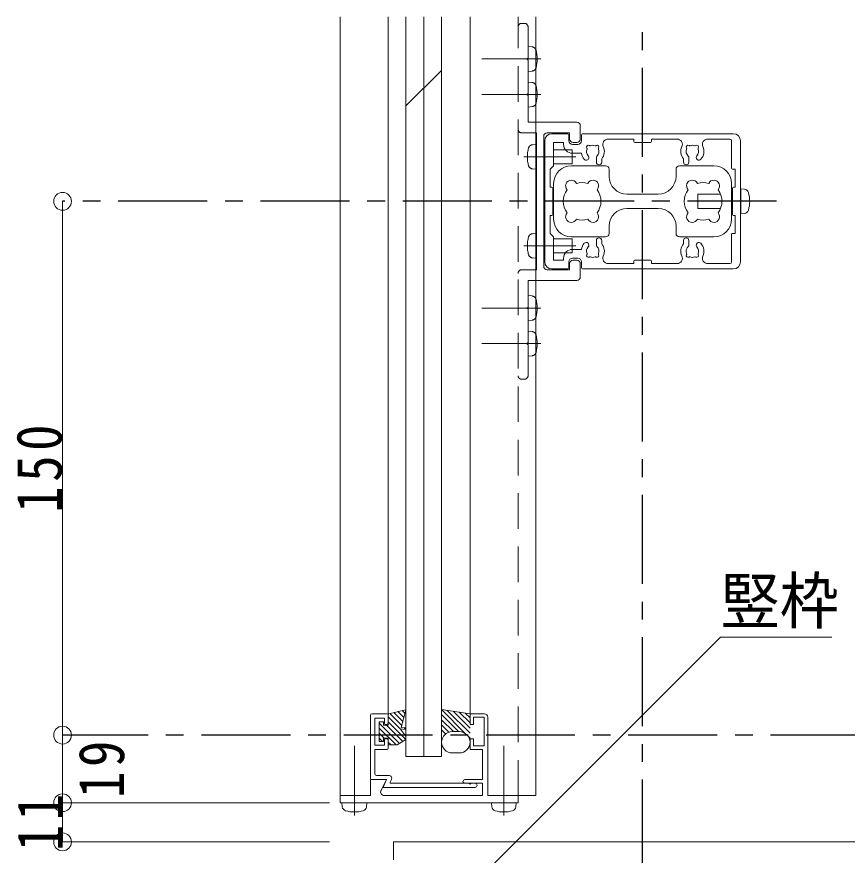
# Model space of a CAD drawing. Units: millimetres at full size, sheet at 1:5. Extents: x -1050 to 1050, y -742 to 742.
# Drawn here: x -327.9 to -94.5, y -285.5 to -49.9 of the extents above; entities that cross this region are included whole.
import ezdxf
from ezdxf.enums import TextEntityAlignment as Align

# ---------------------------------------------------------------- set-up
doc = ezdxf.new("R2010")
doc.units = ezdxf.units.MM
doc.header["$LTSCALE"] = 5
doc.linetypes.add('CHAIN1', pattern=[8, 5, -1, 1, -1])
doc.linetypes.add('DASHED2', pattern=[3, 2, -1])
doc.layers.add('0-0_通り芯', color=7, linetype='CHAIN1')
for name, color, linetype, lineweight in [('0-3_寸法', 54, 'Continuous', 20), ('0-4_手摺部材', 92, 'Continuous', 20), ('0-7_ガラス', 6, 'Continuous', 20), ('0-8_その他', 11, 'Continuous', 20), ('0-9_文字', 3, 'Continuous', 20), ('0-A_支柱', 6, 'Continuous', 20), ('0-B_足元', 4, 'Continuous', 20)]:
    doc.layers.add(name, color=color, linetype=linetype, lineweight=lineweight)
doc.styles.add('ＭＳ ゴシック', font='')
doc.styles.get('ＭＳ ゴシック').set_extended_font_data('MS Gothic')

# ---------------------------------------------------------------- blocks, each defined once
blk = doc.blocks.new('dimension_origin')
at = {"color": 0, "linetype": 'Continuous', "lineweight": -2}
blk.add_circle((0, 0), 1.25, dxfattribs=at)

msp = doc.modelspace()

# ---------------------------------------------------------------- linework, layer by layer
at = {"layer": '0-0_通り芯'}
for p, q in [((-151.98, -449.293), (-151.98, -50.914)), ((-114.348, -101.793), (-315, -101.793)), ((909.011, -251.793), (-315, -251.793))]:
    msp.add_line(p, q, dxfattribs=at)
at = {"layer": '0-0_通り芯', "linetype": 'Continuous'}
msp.add_line((-124.48, -98.293), (-124.48, -105.293), dxfattribs=at)
at = {"layer": '0-3_寸法'}
for p, q in [((-315, -101.793), (-315, -251.793)), ((-315, -251.793), (-315, -270.793)), ((-315, -270.793), (-315, -281.793)), ((-240, -270.793), (-315, -270.793)), ((-240, -281.793), (-315, -281.793))]:
    msp.add_line(p, q, dxfattribs=at)
at = {"layer": '0-4_手摺部材'}
for p, q in [((-236.98, -268.793), (-236.98, -49.936)), ((-223.483, -49.936), (-223.483, -245.793)), ((-200.48, -49.936), (-200.48, -245.753)), ((-181.98, -49.936), (-181.98, -268.793)), ((-181.98, -79.543), (-170.48, -79.543)), ((-169.48, -80.543), (-169.48, -84.243)), ((-181.98, -82.543), (-181.78, -82.543)), ((-181.78, -82.543), (-181.78, -121.043)), ((-179.78, -83.543), (-179.78, -120.043)), ((-172.48, -82.543), (-178.78, -82.543)), ((-172.48, -84.243), (-172.48, -82.543)), ((-181.98, -85.81), (-181.78, -85.793)), ((-181.78, -92.793), (-181.78, -85.793)), ((-170.48, -85.243), (-171.48, -85.243)), ((-176.98, -87.293), (-171.78, -87.293)), ((-171.78, -87.293), (-171.78, -91.293)), ((-171.78, -91.293), (-176.98, -91.293)), ((-181.98, -92.775), (-181.78, -92.793)), ((-181.98, -110.81), (-181.78, -110.793)), ((-181.78, -117.793), (-181.78, -110.793)), ((-176.98, -112.293), (-171.78, -112.293)), ((-171.78, -112.293), (-171.78, -116.293)), ((-181.98, -117.775), (-181.78, -117.793)), ((-171.78, -116.293), (-176.98, -116.293)), ((-172.48, -119.343), (-172.48, -121.043)), ((-170.48, -118.343), (-171.48, -118.343)), ((-169.48, -123.043), (-169.48, -119.343)), ((-181.78, -121.043), (-181.98, -121.043)), ((-172.48, -121.043), (-178.78, -121.043)), ((-181.98, -124.043), (-170.48, -124.043)), ((-228.48, -263.993), (-228.48, -246.293)), ((-223.78, -245.793), (-227.98, -245.793)), ((-227.28, -246.993), (-224.48, -246.993)), ((-227.28, -254.593), (-227.28, -246.993)), ((-224.48, -248.493), (-224.48, -246.993)), ((-223.48, -248.293), (-223.48, -246.093)), ((-196.48, -245.793), (-200.48, -245.793)), ((-195.48, -268.793), (-195.48, -246.793)), ((-223.98, -248.793), (-224.18, -248.793)), ((-224.48, -254.593), (-224.48, -253.093)), ((-224.18, -252.793), (-223.98, -252.793)), ((-223.48, -255.493), (-223.48, -253.293)), ((-224.48, -254.593), (-227.28, -254.593)), ((-223.78, -255.793), (-227.28, -255.793)), ((-227.28, -262.593), (-227.28, -255.793)), ((-226.78, -263.093), (-223.299, -263.093)), ((-228.18, -264.293), (-223.933, -264.293)), ((-224.844, -266.207), (-223.933, -264.293)), ((-222.577, -264.237), (-222.943, -265.007)), ((-200.78, -265.293), (-222.763, -265.293)), ((-196.98, -264.293), (-201.98, -264.293)), ((-196.98, -265.293), (-201.98, -265.293)), ((-200.48, -265.593), (-200.78, -265.293)), ((-200.48, -265.593), (-200.18, -265.293)), ((-199.08, -265.293), (-200.18, -265.293)), ((-196.98, -265.293), (-196.98, -268.793)), ((-199.08, -266.493), (-224.663, -266.493)), ((-228.48, -268.793), (-236.98, -268.793)), ((-236.382, -271.912), (-236.48, -270.793)), ((-236.48, -270.793), (-229.48, -270.793)), ((-229.578, -271.912), (-229.48, -270.793)), ((-196.98, -268.793), (-224.612, -268.793)), ((-194.382, -271.912), (-194.48, -270.793)), ((-194.48, -270.793), (-187.48, -270.793)), ((-187.578, -271.912), (-187.48, -270.793)), ((-186.98, -268.793), (-181.98, -268.793)), ((-221.98, -286.793), (-221.98, -281.793)), ((98.02, -281.793), (-221.98, -281.793))]:
    msp.add_line(p, q, dxfattribs=at)
at = {"layer": '0-4_手摺部材', "linetype": 'DASHED2'}
for p, q in [((-186.98, -268.793), (-186.98, -49.936)), ((-185.98, -51.793), (-185.18, -51.793)), ((-184.18, -52.793), (-184.18, -61.493)), ((-183.061, -58.391), (-184.18, -58.293)), ((-184.48, -61.793), (-184.18, -61.493)), ((-184.48, -61.793), (-184.18, -62.093)), ((-184.18, -62.093), (-184.18, -71.493)), ((-183.061, -65.195), (-184.18, -65.293)), ((-183.061, -68.391), (-184.18, -68.293)), ((-184.48, -71.793), (-184.18, -71.493)), ((-184.48, -71.793), (-184.18, -72.093)), ((-184.18, -72.093), (-184.18, -79.543)), ((-183.061, -75.195), (-184.18, -75.293)), ((-184.18, -79.543), (-181.98, -79.543)), ((-185.98, -82.543), (-181.98, -82.543)), ((-182.899, -85.891), (-181.98, -85.81)), ((-182.899, -92.695), (-181.98, -92.775)), ((-182.899, -110.891), (-181.98, -110.81)), ((-182.899, -117.695), (-181.98, -117.775)), ((-181.98, -121.043), (-185.98, -121.043)), ((-184.18, -131.493), (-184.18, -124.043)), ((-184.18, -124.043), (-181.98, -124.043)), ((-183.061, -128.391), (-184.18, -128.293)), ((-184.48, -131.793), (-184.18, -131.493)), ((-184.48, -131.793), (-184.18, -132.093)), ((-184.18, -141.493), (-184.18, -132.093)), ((-183.061, -135.195), (-184.18, -135.293)), ((-183.061, -138.391), (-184.18, -138.293)), ((-184.48, -141.793), (-184.18, -141.493)), ((-184.48, -141.793), (-184.18, -142.093)), ((-184.18, -150.793), (-184.18, -142.093)), ((-183.061, -145.195), (-184.18, -145.293)), ((-185.98, -151.793), (-185.18, -151.793))]:
    msp.add_line(p, q, dxfattribs=at)
at = {"layer": '0-4_手摺部材', "linetype": 'CHAIN1'}
for p, q in [((-180.58, -61.793), (-197.18, -61.793)), ((-180.58, -71.793), (-197.18, -71.793)), ((-170.78, -89.293), (-185.38, -89.293)), ((-170.78, -114.293), (-185.38, -114.293)), ((-180.58, -131.793), (-197.18, -131.793)), ((-180.58, -141.793), (-197.18, -141.793)), ((-232.98, -274.393), (-232.98, -254.793)), ((-190.98, -274.393), (-190.98, -254.793))]:
    msp.add_line(p, q, dxfattribs=at)
at = {"layer": '0-4_手摺部材'}
for points in [[(-200.48, -245.793), (-200.48, -248.793), (-199.48, -248.793), (-199.48, -246.793), (-196.48, -246.793), (-196.48, -254.793), (-199.48, -254.793), (-199.48, -252.793), (-200.48, -252.793), (-200.48, -255.793), (-196.98, -255.793), (-196.98, -264.293)], [(-228.48, -268.793), (-228.48, -264.293), (-223.98, -264.293), (-225.506, -267.346)], [(-236.98, -268.793), (-236.98, -270.793), (-186.98, -270.793), (-186.98, -268.793), (-195.48, -268.793)]]:
    msp.add_lwpolyline(points, dxfattribs=at)
at = {"layer": '0-4_手摺部材', "linetype": 'DASHED2'}
for centre, radius, start, end in [((-185.98, -52.793), 1, 90, 180), ((-185.18, -52.793), 1, 0, 90), ((-183.174, -59.686), 1.3, 23.31036, 85), ((-183.174, -63.9), 1.3, 275, 336.68964), ((-183.174, -69.686), 1.3, 23.31036, 85), ((-183.174, -73.9), 1.3, 275, 336.68964), ((-185.98, -81.543), 1, 180, 270), ((-175.38, -89.293), 9, 164.11915, 195.88085), ((-182.786, -87.186), 1.3, 95, 164.11915), ((-182.786, -91.4), 1.3, 195.88085, 265), ((-175.38, -114.293), 9, 164.11915, 195.88085), ((-182.786, -112.186), 1.3, 95, 164.11915), ((-182.786, -116.4), 1.3, 195.88085, 265), ((-185.98, -122.043), 1, 90, 180), ((-183.174, -129.686), 1.3, 23.31036, 85), ((-183.174, -133.9), 1.3, 275, 336.68964), ((-183.174, -139.686), 1.3, 23.31036, 85), ((-183.174, -143.9), 1.3, 275, 336.68964), ((-185.98, -150.793), 1, 180, 270), ((-185.18, -150.793), 1, 270, 360)]:
    msp.add_arc(centre, radius, start, end, dxfattribs=at)
at = {"layer": '0-4_手摺部材'}
for centre, radius, start, end in [((-183.174, -59.686), 1.3, 15.88085, 23.31036), ((-190.58, -61.793), 9, 344.11915, 15.88085), ((-183.174, -63.9), 1.3, 336.68964, 344.11915), ((-183.174, -69.686), 1.3, 15.88085, 23.31036), ((-190.58, -71.793), 9, 344.11915, 15.88085), ((-183.174, -73.9), 1.3, 336.68964, 344.11915), ((-170.48, -80.543), 1, 0, 90), ((-178.78, -83.543), 1, 90, 180), ((-171.48, -84.243), 1, 180, 270), ((-170.48, -84.243), 1, 270, 360), ((-178.78, -120.043), 1, 180, 270), ((-171.48, -119.343), 1, 90, 180), ((-170.48, -119.343), 1, 0, 90), ((-170.48, -123.043), 1, 270, 360), ((-183.174, -129.686), 1.3, 15.88085, 23.31036), ((-190.58, -131.793), 9, 344.11915, 15.88085), ((-183.174, -133.9), 1.3, 336.68964, 344.11915), ((-183.174, -139.686), 1.3, 15.88085, 23.31036), ((-190.58, -141.793), 9, 344.11915, 15.88085), ((-183.174, -143.9), 1.3, 336.68964, 344.11915), ((-227.98, -246.293), 0.5, 90, 180), ((-223.78, -246.093), 0.3, 0, 90), ((-196.48, -246.793), 1, 0, 90), ((-224.18, -248.493), 0.3, 180, 270), ((-223.98, -248.293), 0.5, 270, 360), ((-224.18, -253.093), 0.3, 90, 180), ((-223.98, -253.293), 0.5, 0, 90), ((-223.78, -255.493), 0.3, 270, 360), ((-226.78, -262.593), 0.5, 180, 270), ((-223.299, -263.893), 0.8, 334.54, 90), ((-228.18, -263.993), 0.3, 180, 270), ((-224.663, -266.293), 0.2, 154.54, 270), ((-222.763, -265.093), 0.2, 154.54, 270), ((-201.98, -264.793), 0.5, 90, 270), ((-199.08, -265.893), 0.6, 270, 90), ((-224.612, -267.793), 1, 153.43495, 270), ((-235.087, -271.799), 1.3, 185, 254.11915), ((-232.98, -264.393), 9, 254.11915, 285.88085), ((-230.873, -271.799), 1.3, 285.88085, 355), ((-193.087, -271.799), 1.3, 185, 254.11915), ((-190.98, -264.393), 9, 254.11915, 285.88085), ((-188.873, -271.799), 1.3, 285.88085, 355)]:
    msp.add_arc(centre, radius, start, end, dxfattribs=at)
at = {"layer": '0-7_ガラス'}
for p, q in [((-218.48, -257.793), (-218.48, -49.936)), ((-213.483, -49.936), (-213.483, -257.793)), ((-208.483, -257.793), (-208.483, -49.936)), ((-208.483, -64.993), (-218.48, -74.991)), ((-218.48, -257.793), (-208.483, -257.793))]:
    msp.add_line(p, q, dxfattribs=at)
at = {"layer": '0-8_その他'}
for p, q in [((-218.59, -244.651), (-223.3, -245.79)), ((-219.866, -249.658), (-218.492, -244.797)), ((-219.6, -244.895), (-218.758, -245.737)), ((-200.48, -245.793), (-208.48, -244.585)), ((-208.48, -244.629), (-201.804, -251.305)), ((-206.866, -244.829), (-200.48, -251.215)), ((-223.48, -245.989), (-223.48, -249.008)), ((-223.48, -246.672), (-220.026, -250.126)), ((-223.016, -245.721), (-219.693, -249.045)), ((-221.877, -245.446), (-219.381, -247.942)), ((-220.739, -245.17), (-219.069, -246.84)), ((-208.48, -246.043), (-203.73, -250.793)), ((-205.2, -245.08), (-200.48, -249.8)), ((-203.534, -245.332), (-200.48, -248.386)), ((-201.869, -245.583), (-200.48, -246.972)), ((-225.98, -248.058), (-225.98, -253.558)), ((-224.78, -248.058), (-225.98, -248.058)), ((-225.98, -248.414), (-220.265, -254.129)), ((-224.922, -248.058), (-224.78, -248.2)), ((-224.78, -248.058), (-224.78, -249.008)), ((-224.78, -249.008), (-223.48, -249.008)), ((-223.972, -249.008), (-219.381, -253.599)), ((-223.48, -248.086), (-218.497, -253.068)), ((-218.58, -249.776), (-219.866, -249.658)), ((-219, -249.737), (-218.563, -250.174)), ((-208.48, -247.457), (-205.144, -250.793)), ((-208.48, -248.871), (-206.41, -250.941)), ((-225.98, -249.828), (-221.25, -254.558)), ((-225.98, -251.243), (-224.615, -252.608)), ((-220.08, -250.058), (-218.48, -252.058)), ((-218.58, -250.176), (-220.08, -250.058)), ((-218.48, -249.876), (-218.48, -250.076)), ((-218.48, -253.058), (-218.48, -252.058)), ((-208.48, -250.286), (-207.332, -251.433)), ((-205.48, -250.793), (-203.48, -250.793)), ((-225.98, -252.657), (-225.079, -253.558)), ((-224.78, -253.558), (-225.98, -253.558)), ((-224.78, -252.608), (-223.48, -252.608)), ((-224.78, -252.608), (-224.78, -253.558)), ((-223.48, -252.608), (-223.48, -254.408)), ((-223.48, -253.743), (-222.665, -254.558)), ((-220.98, -254.558), (-218.48, -253.058)), ((-200.992, -252.117), (-200.48, -252.629)), ((-220.98, -254.558), (-223.33, -254.558)), ((-205.48, -256.793), (-203.48, -256.793))]:
    msp.add_line(p, q, dxfattribs=at)
for centre, radius, start, end in [((-218.58, -244.75), 0.1, 331.84892, 95.71059), ((-223.28, -245.989), 0.2, 95.71059, 180), ((-218.58, -249.876), 0.1, 0, 90), ((-218.58, -250.076), 0.1, 270, 360), ((-205.48, -253.793), 3, 90, 180), ((-203.48, -253.793), 3, 0, 90), ((-223.33, -254.408), 0.15, 180, 270), ((-205.48, -253.793), 3, 180, 270), ((-203.48, -253.793), 3, 270, 360)]:
    msp.add_arc(centre, radius, start, end, dxfattribs=at)
at = {"layer": '0-9_文字'}
msp.add_lwpolyline([(-201.064, -295.293), (-130.064, -224.293), (-98.814, -224.293)], dxfattribs=at)
at = {"layer": '0-A_支柱'}
for p, q in [((-179.48, -84.793), (-179.48, -118.793)), ((-172.98, -82.793), (-177.48, -82.793)), ((-172.68, -83.093), (-172.68, -84.793)), ((-169.18, -84.793), (-169.18, -83.093)), ((-126.48, -82.793), (-168.88, -82.793)), ((-161.672, -84.293), (-154.48, -84.293)), ((-154.48, -84.293), (-154.48, -84.993)), ((-149.48, -84.293), (-149.48, -84.993)), ((-149.48, -84.293), (-142.288, -84.293)), ((-133.672, -84.293), (-127.48, -84.293)), ((-126.98, -92.493), (-126.98, -84.793)), ((-124.48, -118.793), (-124.48, -84.793)), ((-176.98, -85.293), (-174.18, -85.293)), ((-176.98, -85.293), (-176.98, -91.793)), ((-174.18, -85.293), (-174.18, -85.793)), ((-171.68, -85.793), (-170.18, -85.793)), ((-149.78, -85.293), (-154.18, -85.293)), ((-171.68, -88.293), (-169.191, -88.293)), ((-164.98, -89.47), (-164.98, -90.793)), ((-138.98, -89.47), (-138.98, -90.793)), ((-177.98, -92.793), (-176.98, -91.793)), ((-163.48, -89.87), (-163.48, -90.793)), ((-140.48, -89.87), (-140.48, -90.793)), ((-177.98, -92.793), (-177.98, -97.793)), ((-177.98, -97.793), (-177.53, -97.793)), ((-177.23, -98.093), (-177.23, -105.493)), ((-126.73, -98.093), (-126.73, -105.493)), ((-125.98, -97.793), (-126.43, -97.793)), ((-123.361, -98.391), (-124.48, -98.293)), ((-126.73, -99.793), (-126.98, -99.793)), ((-177.98, -105.793), (-177.98, -110.793)), ((-177.98, -105.793), (-177.53, -105.793)), ((-126.98, -103.793), (-126.73, -103.793)), ((-125.98, -105.793), (-126.43, -105.793)), ((-125.98, -105.793), (-125.98, -110.793)), ((-123.361, -105.195), (-124.48, -105.293)), ((-177.98, -110.793), (-176.98, -111.793)), ((-176.98, -118.293), (-176.98, -111.793)), ((-164.98, -114.116), (-164.98, -112.793)), ((-163.48, -113.716), (-163.48, -112.793)), ((-140.48, -113.716), (-140.48, -112.793)), ((-138.98, -114.116), (-138.98, -112.793)), ((-126.98, -111.093), (-126.98, -118.793)), ((-126.68, -110.793), (-125.98, -110.793)), ((-171.68, -115.293), (-169.191, -115.293)), ((-174.18, -118.293), (-174.18, -117.793)), ((-171.68, -117.793), (-170.18, -117.793)), ((-176.98, -118.293), (-174.18, -118.293)), ((-172.68, -120.493), (-172.68, -118.793)), ((-169.18, -118.793), (-169.18, -120.493)), ((-161.672, -119.293), (-154.48, -119.293)), ((-154.48, -119.293), (-154.48, -118.593)), ((-149.78, -118.293), (-154.18, -118.293)), ((-149.48, -119.293), (-149.48, -118.593)), ((-149.48, -119.293), (-142.288, -119.293)), ((-133.672, -119.293), (-127.48, -119.293)), ((-177.48, -120.793), (-172.98, -120.793)), ((-168.88, -120.793), (-126.48, -120.793))]:
    msp.add_line(p, q, dxfattribs=at)
for points in [[(-126.68, -92.793), (-125.98, -92.793), (-125.98, -97.793)], [(-130.072, -99.793), (-136.48, -99.793), (-136.48, -103.793), (-130.072, -103.793)]]:
    msp.add_lwpolyline(points, dxfattribs=at)
for centre, radius, start, end in [((-177.48, -84.793), 2, 90, 180), ((-172.98, -83.093), 0.3, 0, 90), ((-171.68, -84.793), 1, 180, 270), ((-170.18, -84.793), 1, 270, 360), ((-168.88, -83.093), 0.3, 90, 180), ((-161.672, -85.793), 1.5, 90, 204.90106), ((-142.288, -85.793), 1.5, 335.09894, 90), ((-133.672, -85.793), 1.5, 90, 204.90106), ((-127.48, -84.793), 0.5, 0, 90), ((-126.48, -84.793), 2, 0, 90), ((-171.68, -85.793), 2.5, 180, 270), ((-165.98, -87.793), 1.75, 157.5799, 222.5424), ((-167.217, -86.555), 0.5, 55.28656, 214.71344), ((-167.875, -87.011), 0.3, 337.5799, 34.71344), ((-166.762, -85.898), 0.3, 235.28656, 292.4201), ((-165.98, -87.793), 1.75, 67.5799, 112.4201), ((-165.198, -85.898), 0.3, 247.5799, 304.71344), ((-164.743, -86.555), 0.5, 325.28656, 124.71344), ((-165.98, -87.793), 1.75, 311.81031, 22.4201), ((-164.085, -87.011), 0.3, 145.28656, 202.4201), ((-165.98, -87.793), 3.25, 320.28486, 24.90106), ((-154.18, -84.993), 0.3, 180, 270), ((-149.78, -84.993), 0.3, 270, 360), ((-137.98, -87.793), 3.25, 155.09894, 219.71514), ((-137.98, -87.793), 1.75, 157.5799, 228.18969), ((-139.217, -86.555), 0.5, 55.28656, 214.71344), ((-139.875, -87.011), 0.3, 337.5799, 34.71344), ((-138.762, -85.898), 0.3, 235.28656, 292.4201), ((-137.98, -87.793), 1.75, 67.5799, 112.4201), ((-137.198, -85.898), 0.3, 247.5799, 304.71344), ((-136.743, -86.555), 0.5, 325.28656, 124.71344), ((-137.98, -87.793), 1.75, 317.4576, 22.4201), ((-136.085, -87.011), 0.3, 145.28656, 202.4201), ((-137.98, -87.793), 3.25, 317.4576, 24.90106), ((-165.98, -87.793), 3.25, 188.84988, 222.5424), ((-167.822, -89.483), 0.75, 222.5424, 42.5424), ((-164.48, -89.47), 0.5, 131.81031, 180), ((-139.48, -89.47), 0.5, 0, 48.18969), ((-136.138, -89.483), 0.75, 137.4576, 317.4576), ((-164.23, -90.793), 0.75, 180, 360), ((-139.73, -90.793), 0.75, 180, 360), ((-126.68, -92.493), 0.3, 180, 270), ((-177.53, -98.093), 0.3, 0, 90), ((-126.43, -98.093), 0.3, 90, 180), ((-123.474, -99.686), 1.3, 15.88085, 85), ((-130.88, -101.793), 9, 344.11915, 15.88085), ((-177.53, -105.493), 0.3, 270, 360), ((-126.43, -105.493), 0.3, 180, 270), ((-123.474, -103.9), 1.3, 275, 344.11915), ((-164.23, -112.793), 0.75, 0, 180), ((-139.73, -112.793), 0.75, 0, 180), ((-126.68, -111.093), 0.3, 90, 180), ((-171.68, -117.793), 2.5, 90, 180), ((-165.98, -115.793), 3.25, 137.4576, 171.15012), ((-167.822, -114.103), 0.75, 317.4576, 137.4576), ((-165.98, -115.793), 1.75, 137.4576, 202.4201), ((-164.48, -114.116), 0.5, 180, 228.18969), ((-165.98, -115.793), 1.75, 337.5799, 48.18969), ((-165.98, -115.793), 3.25, 335.09894, 39.71514), ((-137.98, -115.793), 3.25, 140.28486, 204.90106), ((-137.98, -115.793), 1.75, 131.81031, 202.4201), ((-139.48, -114.116), 0.5, 311.81031, 360), ((-136.138, -114.103), 0.75, 42.5424, 222.5424), ((-137.98, -115.793), 1.75, 337.5799, 42.5424), ((-137.98, -115.793), 3.25, 335.09894, 42.5424), ((-171.68, -118.793), 1, 90, 180), ((-170.18, -118.793), 1, 0, 90), ((-167.217, -117.03), 0.5, 145.28656, 304.71344), ((-167.875, -116.575), 0.3, 325.28656, 22.4201), ((-166.762, -117.688), 0.3, 67.5799, 124.71344), ((-165.98, -115.793), 1.75, 247.5799, 292.4201), ((-165.198, -117.688), 0.3, 55.28656, 112.4201), ((-164.743, -117.03), 0.5, 235.28656, 34.71344), ((-164.085, -116.575), 0.3, 157.5799, 214.71344), ((-161.672, -117.793), 1.5, 155.09894, 270), ((-142.288, -117.793), 1.5, 270, 24.90106), ((-139.217, -117.03), 0.5, 145.28656, 304.71344), ((-139.875, -116.575), 0.3, 325.28656, 22.4201), ((-138.762, -117.688), 0.3, 67.5799, 124.71344), ((-137.98, -115.793), 1.75, 247.5799, 292.4201), ((-137.198, -117.688), 0.3, 55.28656, 112.4201), ((-136.743, -117.03), 0.5, 235.28656, 34.71344), ((-136.085, -116.575), 0.3, 157.5799, 214.71344), ((-133.672, -117.793), 1.5, 155.09894, 270), ((-177.48, -118.793), 2, 180, 270), ((-154.18, -118.593), 0.3, 90, 180), ((-149.78, -118.593), 0.3, 0, 90), ((-127.48, -118.793), 0.5, 270, 360), ((-126.48, -118.793), 2, 270, 360), ((-172.98, -120.493), 0.3, 270, 360), ((-168.88, -120.493), 0.3, 180, 270)]:
    msp.add_arc(centre, radius, start, end, dxfattribs=at)
at = {"layer": '0-B_足元'}
for p, q in [((-162.38, -91.793), (-171.98, -91.793)), ((-141.58, -91.793), (-131.98, -91.793)), ((-161.38, -94.793), (-161.38, -92.793)), ((-142.58, -94.793), (-142.58, -92.793)), ((-176.98, -96.793), (-176.98, -106.793)), ((-126.98, -96.793), (-126.98, -106.793)), ((-147.58, -99.793), (-156.38, -99.793)), ((-147.58, -103.793), (-156.38, -103.793)), ((-161.38, -108.793), (-161.38, -110.793)), ((-142.58, -108.793), (-142.58, -110.793)), ((-162.38, -111.793), (-171.98, -111.793)), ((-141.58, -111.793), (-131.98, -111.793))]:
    msp.add_line(p, q, dxfattribs=at)
for centre, radius, start, end in [((-171.98, -96.793), 5, 90, 180), ((-162.38, -92.793), 1, 0, 90), ((-141.58, -92.793), 1, 90, 180), ((-131.98, -96.793), 5, 0, 90), ((-172.02, -97.451), 1.6, 26.3184, 223.6816), ((-168.98, -101.793), 5.3, 72.3632, 107.6368), ((-165.94, -97.451), 1.6, 316.3184, 153.6816), ((-156.38, -94.793), 5, 180, 270), ((-147.58, -94.793), 5, 270, 360), ((-138.02, -97.451), 1.6, 26.3184, 223.6816), ((-134.98, -101.793), 5.3, 72.3632, 107.6368), ((-131.94, -97.451), 1.6, 316.3184, 153.6816), ((-168.98, -101.793), 5.3, 142.3632, 217.6368), ((-168.98, -101.793), 5.3, 322.36321, 37.63679), ((-134.98, -101.793), 5.3, 142.36321, 217.63679), ((-134.98, -101.793), 5.3, 322.3632, 37.6368), ((-172.02, -106.134), 1.6, 136.3184, 333.6816), ((-165.94, -106.134), 1.6, 206.3184, 43.6816), ((-156.38, -108.793), 5, 90, 180), ((-147.58, -108.793), 5, 0, 90), ((-138.02, -106.134), 1.6, 136.3184, 333.6816), ((-131.94, -106.134), 1.6, 206.3184, 43.6816), ((-171.98, -106.793), 5, 180, 270), ((-168.98, -101.793), 5.3, 252.3632, 287.6368), ((-134.98, -101.793), 5.3, 252.3632, 287.6368), ((-131.98, -106.793), 5, 270, 360), ((-162.38, -110.793), 1, 270, 360), ((-141.58, -110.793), 1, 180, 270)]:
    msp.add_arc(centre, radius, start, end, dxfattribs=at)

# ---------------------------------------------------------------- block references
at = {"layer": '0-3_寸法', "xscale": 2, "yscale": 2}
for p, rotation in [((-315, -101.793), 90), ((-315, -251.793), 270), ((-315, -251.793), 90), ((-315, -270.793), 90), ((-315, -270.793), 270), ((-315, -281.793), 270)]:
    msp.add_blockref('dimension_origin', p, dxfattribs=dict(at, rotation=rotation))

# ---------------------------------------------------------------- texts
at = {"layer": '0-3_寸法', "char_height": 12.83, "attachment_point": 7, "rotation": 90, "style": 'ＭＳ ゴシック'}
for s, insert in [('\\T1.17;\\W0.85;150', (-315, -189.293)), ('\\T1.17;\\W0.85;19', (-297.5, -269.446)), ('\\T1.17;\\W0.85;11', (-315, -284.418))]:
    msp.add_mtext(s, dxfattribs=dict(at, insert=insert))
at = {"layer": '0-9_文字', "style": 'ＭＳ ゴシック', "width": 0.95}
msp.add_text('竪枠', height=12.83, dxfattribs=at).set_placement((-130.064, -224.293), align=Align.BOTTOM_LEFT)

doc.saveas('drawing.dxf')
